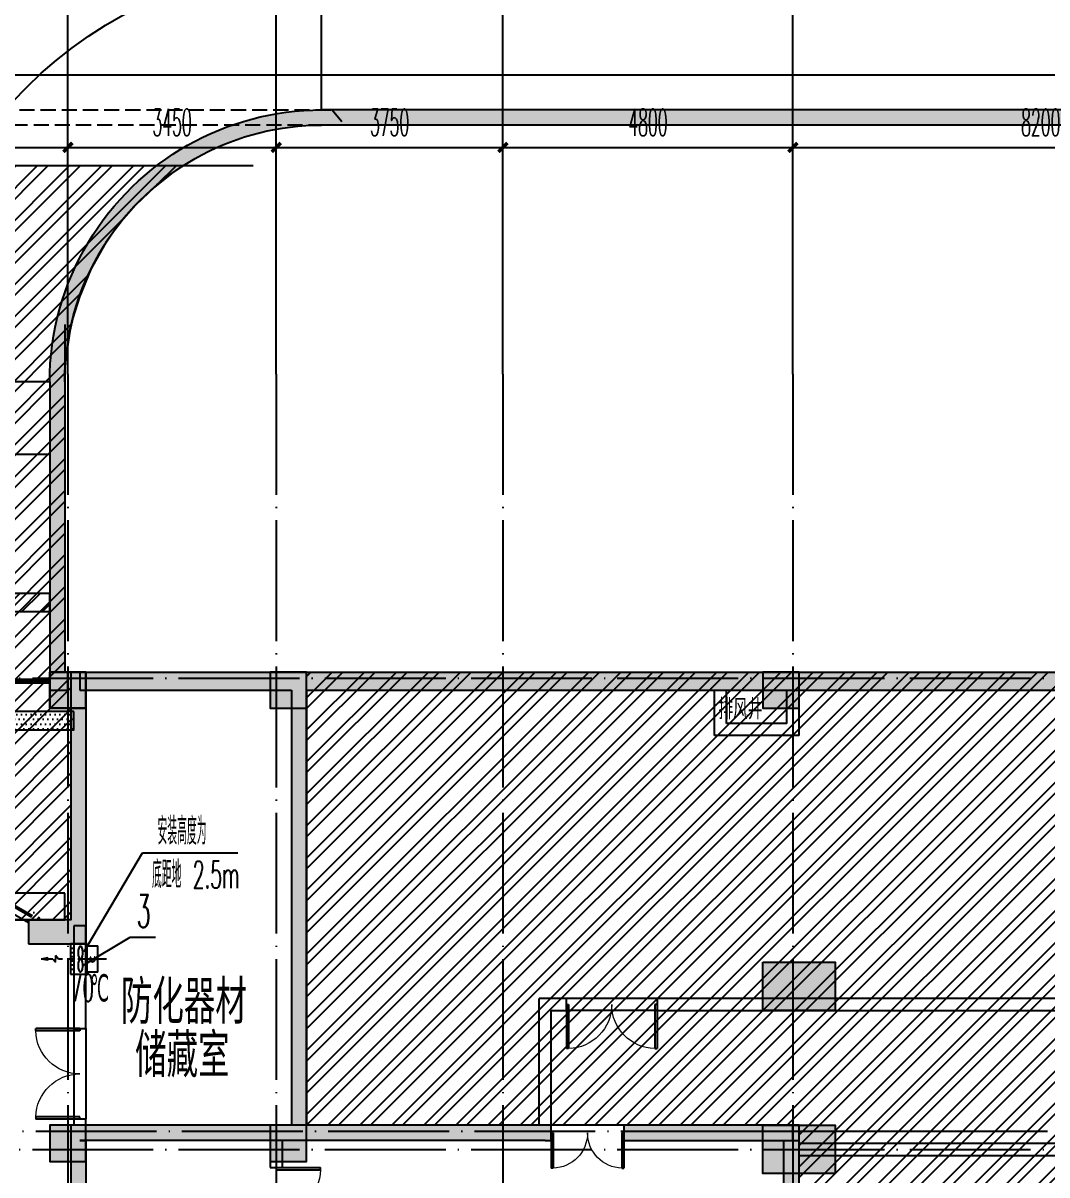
# Model space of a CAD drawing. Extents: x -888467 to -675969, y -675351 to -419232.
# Drawn here: x -761780 to -744836, y -462161 to -443100 of the extents above; entities that cross this region are included whole.
import ezdxf

# ---------------------------------------------------------------- set-up
doc = ezdxf.new("R2010")
doc.units = 0
doc.header["$LTSCALE"] = 1000
for name, pattern in [('__DASH', [0.35, 0.25, -0.1]), ('DASH', [0.35, 0.25, -0.1]), ('DOTE', [2.4200000000000004, 2, -0.2, 0.02, -0.2])]:
    doc.linetypes.add(name, pattern=pattern)
doc.layers.get('0').update_dxf_attribs({"linetype": 'CONTINUOUS'})
doc.layers.get('Defpoints').update_dxf_attribs({"linetype": 'CONTINUOUS'})
for name, color, linetype in [('A-WALL-PATT', 252, 'CONTINUOUS'), ('AXIS', 3, 'CONTINUOUS'), ('DOTE', 252, 'CONTINUOUS'), ('PUB_HATCH', 8, 'CONTINUOUS'), ('公用-影线', 8, 'CONTINUOUS'), ('建筑-墙体', 2, 'CONTINUOUS'), ('建筑-柱子', 2, 'CONTINUOUS'), ('建筑层', 253, 'CONTINUOUS'), ('结构柱子', 253, 'CONTINUOUS'), ('覆土', 7, 'CONTINUOUS'), ('设备', 2, 'CONTINUOUS'), ('设备标注', 3, 'CONTINUOUS'), ('设备编号', 3, 'CONTINUOUS'), ('风量标注', 3, 'CONTINUOUS')]:
    doc.layers.add(name, color=color, linetype=linetype)
doc.styles.add('_TCH_DIM_T3', font='simplex.shx', dxfattribs={"width": 0.4235294117647059, "bigfont": 'gbcbig.shx'})
doc.styles.add('hxd', font='simplex.shx', dxfattribs={"width": 0.5, "bigfont": 'gbcbig.shx'})
doc.styles.get("Standard").update_dxf_attribs({"font": 'GBENOR', "bigfont": 'GBCBIG'})
doc.dimstyles.new('_TCH_ARCH&&150', dxfattribs={"dimtxt": 446.25, "dimasz": 150, "dimexe": 375, "dimexo": 450, "dimgap": 189.375, "dimtad": 1, "dimdec": 0, "dimzin": 0, "dimdsep": 46, "dimtxsty": '_TCH_DIM_T3', "dimblk": 'ARCHTICK', "dimcen": 0.09, "dimclrt": 7, "dimazin": 2, "dimtfac": 1, "dimtdec": 0, "dimtix": 1, "dimtmove": 2, "dimatfit": 3, "dimfxl": 1, "dimtolj": 1, "dimtzin": 0, "dimarcsym": 0})
pattern_1 = [(45, (-2303341.213337168, -1522689.865872808), (-265.1650429449553, 265.1650429449553), []), (45, (-2303164.436642168, -1522689.865872808), (-265.1650429449553, 265.1650429449553), [])]

# ---------------------------------------------------------------- blocks, each defined once
blk = doc.blocks.new('_ArchTick')
at = {"color": 0, "linetype": 'ByBlock', "const_width": 0.4}
blk.add_lwpolyline([(-0.5, -0.5), (0.5, 0.5)], dxfattribs=at)
blk = doc.blocks.new('*D107')
at = {"layer": 'AXIS', "color": 0, "lineweight": -2, "transparency": 16777216}
for p, q in [((-768239.0985652679, -448458.0593753883), (-768239.0985652679, -444783.0593749394)), ((-761039.0985652679, -448458.0593744905), (-761039.0985652679, -444783.0593749394)), ((-768239.0985652679, -445158.0593749394), (-761039.0985652679, -445158.0593749394))]:
    blk.add_line(p, q, dxfattribs=at)
at = {"layer": 'Defpoints', "color": 0, "transparency": 16777216}
for p in [(-761039.0985652679, -445158.0593749394), (-768239.0985652679, -448908.0593753883), (-761039.0985652679, -448908.0593744905)]:
    blk.add_point(p, dxfattribs=at)
at = {"layer": 'AXIS', "color": 0, "lineweight": -2, "transparency": 16777216, "xscale": 150, "yscale": 150, "zscale": 150, "rotation": 180}
blk.add_blockref('_ArchTick', (-768239.0985652679, -445158.0593749394), dxfattribs=at)
at = {"layer": 'AXIS', "color": 0, "lineweight": -2, "transparency": 16777216, "xscale": 150, "yscale": 150, "zscale": 150}
blk.add_blockref('_ArchTick', (-761039.0985652679, -445158.0593749394), dxfattribs=at)
at = {"layer": 'AXIS', "color": 7, "transparency": 16777216, "insert": (-764639.0985652679, -444745.5593749394), "char_height": 446.25, "attachment_point": 5, "style": '_TCH_DIM_T3'}
blk.add_mtext('\\A1;7200', dxfattribs=at)
blk = doc.blocks.new('_FZH')
blk.add_lwpolyline([(-0.5, -0.5), (0.5, -0.5), (0.5, 0.5), (-0.5, 0.5)], close=True)
at = {"layer": 'PUB_HATCH'}
blk.add_solid([(-0.5, -0.5), (0.5, -0.5), (-0.5, 0.5), (0.5, 0.5)], dxfattribs=at)
blk = doc.blocks.new('A$C10362422')
h = blk.add_hatch()
h.set_pattern_fill('ANSI31', color=256, scale=150, angle=90)
h.set_pattern_definition([(135, (-3252770.879231268, -12604415.39846876), (-168.3798022700466, -168.3798022700466), [])])
h.paths.add_polyline_path([(12572.93921361014, 4926.3449052996), (12572.93921361014, 4626.3449052996), (7772.939213610429, 4626.3449112284), (7772.939213843259, 4926.344906892162)])
at = {"layer": '公用-影线'}
for points in [[(12572.93921361031, 17526.34491122887), (12572.93921361031, 3326.3449112284), (12822.93921361031, 3326.3449112284), (12822.93921361031, 17526.34491122887)], [(-23607.06078637188, 12676.3449112284), (3272.939213610312, 12676.3449112284), (3272.939213610312, 12926.3449112284), (-23607.06078637188, 12926.3449112284)], [(7522.939213610487, 3626.3449112284), (7772.939213610487, 3626.3449112284), (7772.939213610429, 8676.3449112284), (7522.939213610429, 8676.3449112284)]]:
    blk.add_hatch(color=256, dxfattribs=at).paths.add_polyline_path(points)
h = blk.add_hatch(color=256, dxfattribs=at)
edge = h.paths.add_edge_path()
edge.add_line((6780.431195069745, 10826.3449112284), (6917.904102130968, 10611.91828255495))
edge.add_line((6917.904102130968, 10611.91828255495), (6917.284147888771, 10612.95187179535))
edge.add_line((6917.284147888771, 10612.95187179511), (7131.657379316923, 10741.57581065199))
edge.add_arc((3272.939213610312, 8426.344911227934), 4500.000000000236, 30.96375653207454, 90)
edge.add_line((3272.939213610312, 12926.3449112284), (3272.939213610312, 12676.3449112284))
edge.add_arc((3272.939213610487, 8426.344911227934), 4250.000000000233, 34.38186974878181, 90.00000000000227, ccw=False)
h = blk.add_hatch(color=256, dxfattribs=at)
edge = h.paths.add_edge_path()
edge.add_line((6917.284147888771, 10612.95187179511), (7072.939213610312, 10329.63154229615))
edge.add_arc((3272.939213610371, 8426.3449112284), 4249.999999999988, 0, 26.60468168939792, ccw=False)
edge.add_line((7522.939213610429, 8426.3449112284), (7772.939213610429, 8426.3449112284))
edge.add_arc((3272.939213610371, 8426.3449112284), 4500.000000000058, 0, 30.96375653206907)
edge.add_line((7131.657379317039, 10741.57581065223), (6917.284147888771, 10612.95187179511))
for p, q in [((3272.939213610312, 12926.3449112284), (3272.939213623526, 17426.34491123026)), ((2183.042099779996, 12926.3449112284), (3272.939213610371, 12926.3449112284)), ((2503.31794912141, 12676.3449112284), (3272.939213610312, 12676.3449112284)), ((7772.939213610603, 8426.3449112284), (12672.93921361031, 8426.3449112284)), ((7772.939213610429, 7226.3449112284), (12572.93921361031, 7226.3449112284))]:
    blk.add_line(p, q)
blk.add_lwpolyline([(12672.93921361031, 12676.3449112284), (12822.93921361031, 12676.3449112284), (12822.93921361031, 17676.34491123026), (-23857.90825815528, 17676.34491123026), (-23857.90825815528, 12676.3449112284), (3272.939213610312, 12676.3449112284)])
blk.add_lwpolyline([(12572.93921361014, 4926.3449052996), (12572.93921361014, 4626.3449052996), (7772.939213610429, 4626.3449112284), (7772.939213843259, 4926.344906892162)], close=True)
blk.add_arc((3272.939213610371, 8426.3449112284), 6900, 0, 90)
at = {"layer": '建筑-墙体'}
for p, q in [((12572.93921361031, 17526.34491122887), (12572.93921361031, 3326.3449112284)), ((12822.93921361031, 17526.34491122887), (12572.93921361031, 17526.34491122887)), ((12822.93921361031, 17526.34491122887), (12822.93921361031, 3326.3449112284)), ((-23857.90825815528, 12926.3449112284), (3272.939213610312, 12926.3449112284)), ((-23857.90825815528, 12676.3449112284), (3272.939213610312, 12676.3449112284)), ((7522.939213610429, 9376.3449112284), (7522.939213611477, 3626.344911205117)), ((7772.939213610429, 8426.3449112284), (7772.939213612408, 3626.344911205117)), ((12822.93921361031, 3326.3449112284), (12572.93921361031, 3326.3449112284))]:
    blk.add_line(p, q, dxfattribs=at)
for centre, radius, start, end in [((3272.939213610312, 8426.344911227934), 4500.000000000233, 30.96375652463808, 90), ((3272.939213610312, 8426.344911227934), 4250.000000000254, 34.38186975541019, 90), ((3272.939213612117, 8426.3449112284), 4249.999999998312, 0, 34.38186975541019), ((3272.939213610312, 8426.3449112284), 4500.000000000058, 0, 30.96375652463808)]:
    blk.add_arc(centre, radius, start, end, dxfattribs=at)
at = {"layer": '覆土'}
blk.add_line((10172.93921361095, 8426.344911228167), (10172.93921360659, 3626.341451190179), dxfattribs=at)
at = {"layer": '覆土', "linetype": '__DASH'}
blk.add_lwpolyline([(2888.128581365861, 12676.3449112284), (12822.93921361031, 12676.3449112284), (12822.93921361031, 12926.3449112284), (3096.512878976762, 12926.3449112284)], close=True, dxfattribs=at)
at = {"layer": '建筑-柱子', "xscale": 600, "yscale": 600, "zscale": 600, "rotation": 90}
blk.add_blockref('_FZH', (7472.939213610429, 3326.3449112284), dxfattribs=at)
blk = doc.blocks.new('A$C705B5DCB')
at = {"layer": '设备'}
for p, q in [((0.0004389192909002304, 762.0075370296836), (0.0004389192909002304, 485.6186481714249)), ((500.0004388764501, 485.6186481714249), (500.0004388764501, 762.0075370296836)), ((0.0004389192909002304, 539.7853148244321), (500.0004388764501, 539.7853148244321)), ((0.0004389192909002304, 485.6186481714249), (500.0004388764501, 485.6186481714249)), ((74.53425855189562, 539.7853148244321), (74.53425855189562, 485.6186481714249)), ((143.9787029903382, 539.7853148244321), (143.9787029903382, 485.6186481714249)), ((213.4231474287808, 539.7853148244321), (213.4231474287808, 485.6186481714249)), ((282.8675918672234, 539.7853148244321), (282.8675918672234, 485.6186481714249)), ((352.312036305666, 539.7853148244321), (352.312036305666, 485.6186481714249)), ((421.7564807441086, 539.7853148244321), (421.7564807441086, 485.6186481714249))]:
    blk.add_line(p, q, dxfattribs=at)
for points in [[(38.57884137332439, 647.939729411155, 0.2126644269984527), (44.15850466862321, 635.4145585745573, 0.09425681250894821), (69.6987458691001, 619.9424941204488, 0.05093418331237108), (101.4190529361367, 611.676233895123, 0.03830573024843151), (144.8288413640112, 608.3456595540047, 0.03830573026176533), (188.238629790023, 611.676233895123, 0.05093418333182183), (219.9589368589222, 619.9424941204488, 0.09425681250894839), (245.4991780593991, 635.4145585745573, 0.2126644269984527), (251.0788413546979, 647.939729411155, 0.2126644269814003), (245.4991780593991, 660.464900251478, 0.09425681249306248), (219.9589368589222, 675.9369647018611, 0.05093418332368657), (188.238629790023, 684.203224927187, 0.03830573025546118), (144.8288413640112, 687.5337992683053, 0.03830573026103982), (101.4190529361367, 684.203224927187, 0.05093418332864116), (69.6987458691001, 675.9369647018611, 0.09425681251568896), (44.15850466862321, 660.4649002477527, 0.2126644270021941)], [(250.4399221595377, 647.939729411155, 0.2126644269984527), (256.0195854548365, 635.4145585745573, 0.09425681250894821), (281.5598266553134, 619.9424941204488, 0.05093418331237108), (313.28013372235, 611.676233895123, 0.03830573024843151), (356.6899221502244, 608.3456595540047, 0.03830573026176533), (400.0997105762362, 611.676233895123, 0.05093418333182183), (431.8200176451355, 619.9424941204488, 0.09425681250894839), (457.3602588456124, 635.4145585745573, 0.2126644269984527), (462.9399221409112, 647.939729411155, 0.2126644269814003), (457.3602588456124, 660.464900251478, 0.09425681249306248), (431.8200176451355, 675.9369647018611, 0.05093418332368657), (400.0997105762362, 684.203224927187, 0.03830573025546118), (356.6899221502244, 687.5337992683053, 0.03830573026103982), (313.28013372235, 684.203224927187, 0.05093418332864116), (281.5598266553134, 675.9369647018611, 0.09425681251568896), (256.0195854529738, 660.4649002477527, 0.2126644270021941)]]:
    blk.add_lwpolyline(points, format="xyb", close=True, dxfattribs=at)
at = {"layer": '风量标注', "color": 5, "linetype": '__DASH', "ltscale": 0.5}
blk.add_line((250.0004388988018, 1078.42413758859), (250.0004388988018, 407.4119222611189), dxfattribs=at)
at = {"layer": '风量标注'}
for p, q in [((32.98655000701547, 762.0075370259583), (32.98655000701547, 935.6186481378973)), ((467.0143277868629, 935.6186481378973), (32.98655000887811, 935.6186481378973)), ((220.2891929801553, 880.4523559249938), (216.5580238457769, 876.479064360261)), ((216.5580238457769, 821.1471208035946), (220.2891929801553, 817.1738292388618)), ((224.488926211372, 883.9266774058342), (220.2891929801553, 880.4523559249938)), ((220.2891929801553, 817.1738292388618), (224.488926211372, 813.6995077580214)), ((229.0909912362695, 886.8472366817296), (224.488926211372, 883.9266774058342)), ((224.488926211372, 813.6995077580214), (229.0909912362695, 810.778948482126)), ((234.022810742259, 889.167974781245), (229.0909912362695, 886.8472366817296)), ((229.0909912362695, 810.778948482126), (234.022810742259, 808.4582103826106)), ((239.2066069897264, 890.8522922843695), (234.022810742259, 889.167974781245)), ((234.022810742259, 808.4582103826106), (239.2066069897264, 806.7738928794861)), ((244.5606284122914, 891.8736264929175), (239.2066069897264, 890.8522922843695)), ((239.2066069897264, 806.7738928794861), (244.5606284122914, 805.752558670938)), ((250.0004388969392, 892.2158703580499), (244.5606284122914, 891.8736264929175)), ((244.5606284122914, 805.752558670938), (250.0004388969392, 805.4103148058057)), ((250.0004388969392, 772.8582314699888), (250.0004388969392, 924.7679536938667)), ((255.4402493815869, 891.8736264929175), (250.0004388969392, 892.2158703580499)), ((250.0004388969392, 805.4103148058057), (255.4402493815869, 805.752558670938)), ((260.7942708060145, 890.8522922843695), (255.4402493815869, 891.8736264929175)), ((255.4402493815869, 805.752558670938), (260.7942708060145, 806.7738928794861)), ((265.9780670516193, 889.167974781245), (260.7942708060145, 890.8522922843695)), ((260.7942708060145, 806.7738928794861), (265.9780670516193, 808.4582103826106)), ((270.9098865576088, 886.8472366817296), (265.9780670516193, 889.167974781245)), ((265.9780670516193, 808.4582103826106), (270.9098865576088, 810.778948482126)), ((275.5119515843689, 883.9266774058342), (270.9098865576088, 886.8472366817296)), ((270.9098865576088, 810.778948482126), (275.5119515843689, 813.6995077580214)), ((279.711684813723, 880.4523559249938), (275.5119515843689, 883.9266774058342)), ((275.5119515843689, 813.6995077580214), (279.711684813723, 817.1738292388618)), ((283.4428539481014, 876.479064360261), (279.711684813723, 880.4523559249938)), ((279.711684813723, 817.1738292388618), (283.4428539481014, 821.1471208035946)), ((286.6466162186116, 872.0694638900459), (283.4428539481014, 876.479064360261)), ((283.4428539481014, 821.1471208035946), (286.6466162186116, 825.5567212738097)), ((289.2724463827908, 867.2930965572596), (286.6466162186116, 872.0694638900459)), ((286.6466162186116, 825.5567212738097), (289.2724463827908, 830.333088606596)), ((291.2789335288107, 862.2252885177732), (289.2724463827908, 867.2930965572596)), ((289.2724463827908, 830.333088606596), (291.2789335288107, 835.4008966460824)), ((292.6344341542572, 856.945962138474), (291.2789335288107, 862.2252885177732)), ((291.2789335288107, 835.4008966460824), (292.6344341542572, 840.6802230253816)), ((293.317571207881, 851.5383755490184), (292.6344341542572, 856.945962138474)), ((292.6344341542572, 840.6802230253816), (293.317571207881, 846.0878096148372)), ((293.317571207881, 846.0878096148372), (293.317571207881, 851.5383755490184)), ((467.0143277868629, 935.6186481378973), (467.0143277868629, 762.0075370259583)), ((500.0004388764501, 762.0075370296836), (0.0004389192909002304, 762.0075370296836)), ((467.0143277868629, 762.0075370259583), (32.98655000887811, 762.0075370259583)), ((250.0004388969392, 282.7940524294972), (189.9203277584165, 235.9572707079351)), ((189.9203277584165, 235.9572707079351), (250.395569184795, 235.9572707042098)), ((250.0004388988018, 350.8272256180644), (250.0004388969392, 282.7940524294972)), ((250.0004388932139, 189.1204889789224), (299.0272248666734, 235.9572707042098)), ((299.8174854461104, 235.9572707042098), (250.395569184795, 235.9572707042098)), ((231.123423172161, 110.9481493979692), (250.0004388894886, -6.878376007080078e-05)), ((250.0004388913512, 110.9481493979692), (231.123423172161, 110.9481493979692)), ((250.0004388932139, 189.1204889789224), (250.0004388913512, 110.9481493979692)), ((250.0004388913512, 110.9481493979692), (268.8774546105415, 110.9481493979692)), ((268.8774546105415, 110.9481493979692), (250.0004388894886, -6.878376007080078e-05))]:
    blk.add_line(p, q, dxfattribs=at)
blk = doc.blocks.new('A$C2B1B7B0A')
at = {"layer": '结构柱子'}
h = blk.add_hatch(color=253, dxfattribs=at)
h.dxf.hatch_style = 1
h.paths.add_polyline_path([(95899.99747396796, 46499.99808127992), (95299.99747396796, 46499.99808127992), (95299.99747396796, 45899.99808127992), (95899.99747396796, 45899.99808127992)])
h = blk.add_hatch(color=253, dxfattribs=at)
h.dxf.hatch_style = 1
h.paths.add_polyline_path([(99549.99747496797, 46499.99808127992), (98949.99747496797, 46499.99808127992), (98949.99747496797, 45899.99808127992), (99549.99747496797, 45899.99808127992)])
h = blk.add_hatch(color=253, dxfattribs=at)
h.dxf.hatch_style = 1
h.paths.add_polyline_path([(107699.997473968, 46499.99808127992), (107099.997473968, 46499.99808127992), (107099.997473968, 45899.99808127992), (107699.997473968, 45899.99808127992)])
h = blk.add_hatch(color=253, dxfattribs=at)
h.dxf.hatch_style = 1
h.paths.add_polyline_path([(107099.9974727063, 41700.10269727977), (107099.9974727063, 40900.10269727977), (108299.9974727063, 40900.10269727977), (108299.9974727063, 41700.10269727977)])
h = blk.add_hatch(color=253, dxfattribs=at)
h.dxf.hatch_style = 1
h.paths.add_polyline_path([(95899.99747396796, 38999.99808127992), (95299.99747396796, 38999.99808127992), (95299.99747396796, 38399.99808127992), (95899.99747396796, 38399.99808127992)])
h = blk.add_hatch(color=253, dxfattribs=at)
h.dxf.hatch_style = 1
h.paths.add_polyline_path([(99549.99747496797, 38999.99808127992), (98949.99747496797, 38999.99808127992), (98949.99747496797, 38399.99808127992), (99549.99747496797, 38399.99808127992)])
h = blk.add_hatch(color=253, dxfattribs=at)
h.dxf.hatch_style = 1
h.paths.add_polyline_path([(107099.9974727063, 38999.99808125803), (107099.9974727063, 38199.99808125803), (108299.9974727063, 38199.99808125803), (108299.9974727063, 38999.99808125803)])
at = {"layer": '结构柱子', "color": 253}
for points in [[(95899.99747396796, 46499.99808127992), (95299.99747396796, 46499.99808127992), (95299.99747396796, 45899.99808127992), (95899.99747396796, 45899.99808127992)], [(99549.99747496797, 46499.99808127992), (98949.99747496797, 46499.99808127992), (98949.99747496797, 45899.99808127992), (99549.99747496797, 45899.99808127992)], [(107699.997473968, 46499.99808127992), (107099.997473968, 46499.99808127992), (107099.997473968, 45899.99808127992), (107699.997473968, 45899.99808127992)], [(107099.9974727063, 41700.10269727977), (108299.9974727063, 41700.10269727977), (108299.9974727063, 40900.10269727977), (107099.9974727063, 40900.10269727977)], [(95899.99747396796, 38999.99808127992), (95299.99747396796, 38999.99808127992), (95299.99747396796, 38399.99808127992), (95899.99747396796, 38399.99808127992)], [(99549.99747496797, 38999.99808127992), (98949.99747496797, 38999.99808127992), (98949.99747496797, 38399.99808127992), (99549.99747496797, 38399.99808127992)], [(107099.9974727063, 38999.99808125803), (108299.9974727063, 38999.99808125803), (108299.9974727063, 38199.99808125803), (107099.9974727063, 38199.99808125803)]]:
    blk.add_lwpolyline(points, close=True, dxfattribs=at)
blk = doc.blocks.new('*D626')
at = {"layer": 'AXIS', "color": 0, "lineweight": -2, "transparency": 16777216}
for p, q in [((-768239.0985649911, -448458.0611144847), (-768239.0985649911, -444783.0611140984)), ((-761039.0985649911, -448458.0611137121), (-761039.0985649911, -444783.0611140984)), ((-768239.0985649911, -445158.0611140984), (-761039.0985649911, -445158.0611140984))]:
    blk.add_line(p, q, dxfattribs=at)
at = {"layer": 'Defpoints', "color": 0, "transparency": 16777216}
for p in [(-761039.0985649911, -445158.0611140984), (-768239.0985649911, -448908.0611144847), (-761039.0985649911, -448908.0611137121)]:
    blk.add_point(p, dxfattribs=at)
at = {"layer": 'AXIS', "color": 0, "lineweight": -2, "transparency": 16777216, "xscale": 150, "yscale": 150, "zscale": 150, "rotation": 180}
blk.add_blockref('_ArchTick', (-768239.0985649911, -445158.0611140984), dxfattribs=at)
at = {"layer": 'AXIS', "color": 0, "lineweight": -2, "transparency": 16777216, "xscale": 150, "yscale": 150, "zscale": 150}
blk.add_blockref('_ArchTick', (-761039.0985649911, -445158.0611140984), dxfattribs=at)
at = {"layer": 'AXIS', "color": 7, "transparency": 16777216, "insert": (-764639.0985649911, -444745.5611140984), "char_height": 446.25, "attachment_point": 5, "style": '_TCH_DIM_T3'}
blk.add_mtext('\\A1;7200', dxfattribs=at)
blk = doc.blocks.new('*D627')
at = {"layer": 'AXIS', "color": 0, "lineweight": -2, "transparency": 16777216}
for p, q in [((-761039.0985649911, -448458.0611137121), (-761039.0985649911, -444783.0611135269)), ((-757589.0985634202, -448458.0611133418), (-757589.0985634202, -444783.0611135269)), ((-761039.0985649911, -445158.0611135269), (-757589.0985634202, -445158.0611135269))]:
    blk.add_line(p, q, dxfattribs=at)
at = {"layer": 'Defpoints', "color": 0, "transparency": 16777216}
for p in [(-757589.0985634202, -445158.0611135269), (-761039.0985649911, -448908.0611137121), (-757589.0985634202, -448908.0611133418)]:
    blk.add_point(p, dxfattribs=at)
at = {"layer": 'AXIS', "color": 0, "lineweight": -2, "transparency": 16777216, "xscale": 150, "yscale": 150, "zscale": 150, "rotation": 180}
blk.add_blockref('_ArchTick', (-761039.0985649911, -445158.0611135269), dxfattribs=at)
at = {"layer": 'AXIS', "color": 0, "lineweight": -2, "transparency": 16777216, "xscale": 150, "yscale": 150, "zscale": 150}
blk.add_blockref('_ArchTick', (-757589.0985634202, -445158.0611135269), dxfattribs=at)
at = {"layer": 'AXIS', "color": 7, "transparency": 16777216, "insert": (-759314.0985642057, -444745.5611135269), "char_height": 446.25, "attachment_point": 5, "style": '_TCH_DIM_T3'}
blk.add_mtext('\\A1;3450', dxfattribs=at)
blk = doc.blocks.new('*D628')
at = {"layer": 'AXIS', "color": 0, "lineweight": -2, "transparency": 16777216}
for p, q in [((-757589.0985634202, -448458.0611133418), (-757589.0985634202, -444783.0611131407)), ((-753839.0985649911, -448458.0611129394), (-753839.0985649911, -444783.0611131407)), ((-757589.0985634202, -445158.0611131407), (-753839.0985649911, -445158.0611131407))]:
    blk.add_line(p, q, dxfattribs=at)
at = {"layer": 'Defpoints', "color": 0, "transparency": 16777216}
for p in [(-753839.0985649911, -445158.0611131407), (-757589.0985634202, -448908.0611133418), (-753839.0985649911, -448908.0611129394)]:
    blk.add_point(p, dxfattribs=at)
at = {"layer": 'AXIS', "color": 0, "lineweight": -2, "transparency": 16777216, "xscale": 150, "yscale": 150, "zscale": 150, "rotation": 180}
blk.add_blockref('_ArchTick', (-757589.0985634202, -445158.0611131407), dxfattribs=at)
at = {"layer": 'AXIS', "color": 0, "lineweight": -2, "transparency": 16777216, "xscale": 150, "yscale": 150, "zscale": 150}
blk.add_blockref('_ArchTick', (-753839.0985649911, -445158.0611131407), dxfattribs=at)
at = {"layer": 'AXIS', "color": 7, "transparency": 16777216, "insert": (-755714.0985642057, -444745.5611131407), "char_height": 446.25, "attachment_point": 5, "style": '_TCH_DIM_T3'}
blk.add_mtext('\\A1;3750', dxfattribs=at)
blk = doc.blocks.new('*D629')
at = {"layer": 'AXIS', "color": 0, "lineweight": -2, "transparency": 16777216}
for p, q in [((-753839.0985649911, -448458.0611129394), (-753839.0985649911, -444783.0611126819)), ((-749039.0985649914, -448458.0611124244), (-749039.0985649914, -444783.0611126819)), ((-753839.0985649911, -445158.0611126819), (-749039.0985649914, -445158.0611126819))]:
    blk.add_line(p, q, dxfattribs=at)
at = {"layer": 'Defpoints', "color": 0, "transparency": 16777216}
for p in [(-749039.0985649914, -445158.0611126819), (-753839.0985649911, -448908.0611129394), (-749039.0985649914, -448908.0611124244)]:
    blk.add_point(p, dxfattribs=at)
at = {"layer": 'AXIS', "color": 0, "lineweight": -2, "transparency": 16777216, "xscale": 150, "yscale": 150, "zscale": 150, "rotation": 180}
blk.add_blockref('_ArchTick', (-753839.0985649911, -445158.0611126819), dxfattribs=at)
at = {"layer": 'AXIS', "color": 0, "lineweight": -2, "transparency": 16777216, "xscale": 150, "yscale": 150, "zscale": 150}
blk.add_blockref('_ArchTick', (-749039.0985649914, -445158.0611126819), dxfattribs=at)
at = {"layer": 'AXIS', "color": 7, "transparency": 16777216, "insert": (-751439.0985649913, -444745.5611126819), "char_height": 446.25, "attachment_point": 5, "style": '_TCH_DIM_T3'}
blk.add_mtext('\\A1;4800', dxfattribs=at)
blk = doc.blocks.new('*D630')
at = {"layer": 'AXIS', "color": 0, "lineweight": -2, "transparency": 16777216}
for p, q in [((-749039.0985649914, -448458.0611124244), (-749039.0985649914, -444783.0611119844)), ((-740839.0985649911, -448458.0611115444), (-740839.0985649911, -444783.0611119844)), ((-749039.0985649914, -445158.0611119844), (-740839.0985649911, -445158.0611119844))]:
    blk.add_line(p, q, dxfattribs=at)
at = {"layer": 'Defpoints', "color": 0, "transparency": 16777216}
for p in [(-740839.0985649911, -445158.0611119844), (-749039.0985649914, -448908.0611124244), (-740839.0985649911, -448908.0611115444)]:
    blk.add_point(p, dxfattribs=at)
at = {"layer": 'AXIS', "color": 0, "lineweight": -2, "transparency": 16777216, "xscale": 150, "yscale": 150, "zscale": 150, "rotation": 180}
blk.add_blockref('_ArchTick', (-749039.0985649914, -445158.0611119844), dxfattribs=at)
at = {"layer": 'AXIS', "color": 0, "lineweight": -2, "transparency": 16777216, "xscale": 150, "yscale": 150, "zscale": 150}
blk.add_blockref('_ArchTick', (-740839.0985649911, -445158.0611119844), dxfattribs=at)
at = {"layer": 'AXIS', "color": 7, "transparency": 16777216, "insert": (-744939.0985649913, -444745.5611119844), "char_height": 446.25, "attachment_point": 5, "style": '_TCH_DIM_T3'}
blk.add_mtext('\\A1;8200', dxfattribs=at)
blk = doc.blocks.new('*D654')
at = {"layer": 'AXIS', "color": 0, "lineweight": -2, "transparency": 16777216}
for p, q in [((-856639.0985653894, -448458.0611239725), (-856639.0985653894, -443583.0611153033)), ((-717639.098560841, -448458.061106634), (-717639.098560841, -443583.0611153033)), ((-856639.0985653894, -443958.0611153033), (-717639.098560841, -443958.0611153033))]:
    blk.add_line(p, q, dxfattribs=at)
at = {"layer": 'Defpoints', "color": 0, "transparency": 16777216}
for p in [(-717639.098560841, -443958.0611153033), (-856639.0985653894, -448908.0611239725), (-717639.098560841, -448908.061106634)]:
    blk.add_point(p, dxfattribs=at)
at = {"layer": 'AXIS', "color": 0, "lineweight": -2, "transparency": 16777216, "xscale": 150, "yscale": 150, "zscale": 150, "rotation": 180}
blk.add_blockref('_ArchTick', (-856639.0985653894, -443958.0611153033), dxfattribs=at)
at = {"layer": 'AXIS', "color": 0, "lineweight": -2, "transparency": 16777216, "xscale": 150, "yscale": 150, "zscale": 150}
blk.add_blockref('_ArchTick', (-717639.098560841, -443958.0611153033), dxfattribs=at)
at = {"layer": 'AXIS', "color": 7, "transparency": 16777216, "insert": (-787139.0985631152, -443545.5611153033), "char_height": 446.25, "attachment_point": 5, "style": '_TCH_DIM_T3'}
blk.add_mtext('\\A1;139000', dxfattribs=at)
blk = doc.blocks.new('$DorLib2D$00000002')
for p, q in [((-0.5, -5.684341886080802e-17), (-0.5000000000000007, 0.4875)), ((-0.4750000000000007, 0.4875), (-0.5000000000000007, 0.4875)), ((-0.475, -2.842170943040401e-17), (-0.4750000000000007, 0.4875)), ((0.475, -2.842170943040401e-17), (0.4750000000000007, 0.4875)), ((0.4750000000000007, 0.4875), (0.5000000000000007, 0.4875)), ((0.5, -5.684341886080802e-17), (0.5000000000000007, 0.4875)), ((-0.5, -5.684341886080802e-17), (-0.475, -2.842170943040401e-17)), ((0.5, -5.684341886080802e-17), (0.475, -2.842170943040401e-17))]:
    blk.add_line(p, q)
at = {"lineweight": 13}
for centre, start, end in [((-0.4875, -4.263256414560601e-17), 0, 88.53071641864632), ((0.4875, -4.263256414560601e-17), 91.4692835813537, 180)]:
    blk.add_arc(centre, 0.4875, start, end, dxfattribs=at)
blk = doc.blocks.new('$DorLib2D$00000213')
at = {"color": 0, "linetype": 'DASH', "const_width": 0.02}
blk.add_lwpolyline([(0.5, 3.552713678800501e-15), (-0.5, 3.552713678800501e-15)], dxfattribs=at)
blk = doc.blocks.new('$DorLib2D$00000207')
at = {"color": 0}
for p, q in [((-0.5000000000014211, 0.03125000000030109), (-0.0669872981058921, 0.2812500000022036)), ((0.5000000000075513, 0.03125000000172751), (0.0669872981120232, 0.2812500000036309))]:
    blk.add_line(p, q, dxfattribs=at)
at = {"color": 0, "const_width": 0.0125}
for points in [[(-0.5125000000014195, 0.05290063509490839), (-0.07948729810591804, 0.3029006350968206)], [(0.5125000000075497, 0.0529006350963348), (0.07948729811205002, 0.3029006350982462)]]:
    blk.add_lwpolyline(points, dxfattribs=at)

msp = doc.modelspace()

# ---------------------------------------------------------------- hatches: boundary and pattern name
at = {"layer": 'A-WALL-PATT'}
for points in [[(-757214.0985642882, -454038.7218473178), (-757339.0985642967, -454138.7218473169), (-757339.098565195, -461338.7218474433), (-757214.098565199, -461422.0551807425), (-757089.0985651945, -461338.7218473922), (-757089.0985642963, -454138.7218473152)], [(-760989.0985593691, -454438.7218472101), (-760989.0985598083, -457938.7253173508), (-760739.0985598614, -458338.725281481), (-760739.0985593691, -454438.7218472257)], [(-760989.0985598083, -457938.7253173508), (-761689.0983433416, -457938.7254178009), (-761689.0982859446, -458338.7254177984), (-760739.0985598614, -458338.725281481)], [(-760739.0985602589, -461588.7218481632), (-760989.098560237, -461338.7218467375), (-760989.0985610657, -468038.7218473768), (-760822.431894398, -468005.3885140524), (-760739.0985610386, -467838.7218473913)], [(-760839.0985657561, -461588.7218473919), (-760839.0985657561, -461338.7218473919), (-760989.098560237, -461338.7218467375), (-760739.0985602589, -461588.7218481632)], [(-757589.0985618522, -461588.7218473919), (-757589.0985618522, -461338.7218473919), (-760839.0985657561, -461338.7218473919), (-760839.0985657561, -461588.7218473919)], [(-757214.098565199, -461422.0551807425), (-757339.098565195, -461338.7218474433), (-757589.0985618522, -461338.7218473919), (-757589.0985618522, -461588.7218473919), (-757214.0985652073, -461588.7218473919)], [(-753139.0985642108, -461588.7218473919), (-753139.0985642108, -461338.7218473919), (-757089.0985651945, -461338.7218473922), (-757214.098565199, -461422.0551807425), (-757214.0985652073, -461588.7218473919)], [(-753139.0985642108, -461588.7218473919), (-753039.098564209, -461588.7218473835), (-753039.098564209, -461338.7218473785), (-753139.0985642108, -461338.7218473919)], [(-749039.0985618522, -461338.7218473919), (-751839.098564209, -461338.7218473785), (-751839.098564209, -461588.7218473835), (-749039.0985618522, -461588.7218473919)], [(-749189.0985618522, -461738.7218441772), (-748939.0985618522, -461738.7218441772), (-748939.0985618522, -461588.7218473919), (-749189.0985618522, -461588.7218473919)], [(-749064.0985570875, -464713.721847397), (-748939.0985618638, -464588.7218474039), (-748939.0985618522, -461738.7218441772), (-749189.0985618522, -461738.7218441772), (-749189.0985618605, -464588.7218473903)]]:
    msp.add_hatch(color=256, dxfattribs=at).paths.add_polyline_path(points)
at = {"layer": 'PUB_HATCH'}
for points in [[(-761039.0985647982, -453838.7218472622), (-761339.0986384834, -453838.7218472613), (-761339.0986384826, -454138.7218472646), (-761039.0985647975, -454138.7218472622)], [(-760839.0985602357, -454138.7218473179), (-757339.0985642967, -454138.7218473169), (-757214.0985642881, -454038.7218473178), (-757214.0985642715, -453838.7218473214), (-760839.0985602353, -453838.7218473179)], [(-757214.0985642882, -454038.7218473178), (-757089.0985642963, -454138.7218473152), (-750239.098564626, -454138.7218473281), (-750239.0985646256, -453838.7218473281), (-757214.0985642715, -453838.7218473214)], [(-750239.0985646256, -453838.7218473281), (-750239.0985646258, -454138.7218473281), (-749039.0985646258, -454138.7218473291), (-749039.0985646256, -453838.7218473291)], [(-749039.0985646256, -453838.7218473291), (-749039.098564626, -454138.7218473291), (-735789.1298157565, -454138.7218473418), (-735664.1298157754, -454038.7218473402), (-735664.1298157902, -453838.7218473412)]]:
    msp.add_hatch(color=256, dxfattribs=at).paths.add_polyline_path(points)
at = {"layer": '建筑层'}
h = msp.add_hatch(dxfattribs=at)
h.set_pattern_fill('金属', color=253, scale=150)
h.set_pattern_definition(pattern_1)
h.paths.add_polyline_path([(-773239.0985674891, -454138.7218472871), (-773239.0985674898, -453838.7218472932), (-766389.0985552655, -453838.7218472932), (-766389.0985552655, -445457.0611186686), (-759126.9374000567, -445457.0611186686), (-759321.7650409567, -445589.2483701052), (-759607.4133562306, -445813.9841367113), (-759921.0142922602, -446112.2400830458), (-760186.9172884817, -446420.5908645852), (-760409.2371290156, -446732.944177218), (-760658.3866391268, -447174.4421974013), (-760848.7265546194, -447629.6855214091), (-760954.4480825872, -447977.4027087602), (-761005.5044643648, -448199.9359170017), (-761089.0985552659, -448748.8658728085), (-761089.0985552657, -449038.7218256958), (-761089.0985552657, -453838.7218256958), (-760989.0985580762, -453838.7219504388), (-760989.0989197511, -457938.7253173499), (-773239.0985670157, -457938.7250888362)])
h = msp.add_hatch(color=253, dxfattribs=at)
h.dxf.hatch_style = 1
h.paths.add_polyline_path([(-760739.0985657496, -453838.7218472257), (-761339.0985657496, -453838.7218472257), (-761339.0985657496, -454438.7218472257), (-760739.0985657496, -454438.7218472257)])
h = msp.add_hatch(color=253, dxfattribs=at)
h.dxf.hatch_style = 1
h.paths.add_polyline_path([(-757089.0985647496, -453838.7218472257), (-757689.0985647496, -453838.7218472257), (-757689.0985647496, -454438.7218472257), (-757089.0985647496, -454438.7218472257)])
h = msp.add_hatch(dxfattribs=at)
h.set_pattern_fill('金属', color=253, scale=150)
h.set_pattern_definition(pattern_1)
h.paths.add_polyline_path([(-757089.0985634308, -461338.7218472257), (-757089.0985632872, -453838.7218257706), (-735789.1298154299, -453838.7218257885), (-735789.1298167252, -456588.7386069023), (-733289.1298167391, -456588.738481858), (-733289.1326807297, -475388.7252685274), (-746689.0985453473, -475388.7252689123), (-746689.098552743, -464588.7219571206), (-748939.0985637496, -464588.7219610959), (-748939.0985637496, -461338.7218472476)])
h.paths.add_polyline_path([(-735039.0985643084, -464588.7218467267), (-741439.0985640853, -464588.7218467267), (-741439.0985640688, -461638.7218447055), (-735039.0985642918, -461638.7218447055)], flags=16)
h = msp.add_hatch(color=253, dxfattribs=at)
h.dxf.hatch_style = 1
h.paths.add_polyline_path([(-748939.0985657496, -453838.7218472257), (-749539.0985657496, -453838.7218472257), (-749539.0985657496, -454438.7218472257), (-748939.0985657496, -454438.7218472257)])
at = {"layer": '建筑层', "linetype": 'DASH'}
h = msp.add_hatch(dxfattribs=at)
h.set_pattern_fill('DOTS', color=253, scale=50)
h.set_pattern_definition([(0, (-1303341.213337168, -1522689.865872808), (39.6875, 79.375), [0, -79.375])])
h.paths.add_polyline_path([(-760939.0985593721, -454493.3043753533), (-768539.0985638399, -454493.3043753763), (-768539.0985638399, -454793.3043753763), (-760939.0985593721, -454793.3043753533)])
at = {"layer": '建筑层'}
h = msp.add_hatch(dxfattribs=at)
h.set_pattern_fill('混凝土', color=253, scale=150)
h.set_pattern_definition([(49.99999999999999, (-2302991.213337218, -1725153.725317365), (1075.89027390113, -94.12820247389266), [112.5, -1237.5]), (355, (-2302991.213337218, -1725153.725317365), (-208.1270004195, 1128.288200550018), [90, -990]), (100.4514, (-2302901.555817218, -1725161.569327365), (867.7640725710323, 1034.15931309143), [95.610285, -1051.713168]), (46.18420000000002, (-2302991.213337218, -1724853.725317365), (1600.861572938467, -248.2785214935271), [168.7499999999997, -1856.249999999998]), (96.6356, (-2302857.808219718, -1724874.415277865), (1401.994058323055, 1461.176806350663), [143.415432, -1577.5695]), (351.1842, (-2302991.213337218, -1724853.725317365), (1401.992917700441, 1461.177901387987), [135, -1485]), (21, (-2302841.213337218, -1724928.725317365), (895.3605781776924, -603.9283359980083), [112.5, -1237.5]), (326.0000000000001, (-2302841.213337218, -1724928.725317365), (364.9729978823726, 1087.725067570279), [90, -990]), (71.4514, (-2302766.599987718, -1724979.052726365), (1260.333942872235, 483.7957450649286), [95.610285, -1051.713168]), (37.50000000000001, (-2302991.213337218, -1725153.725317365), (18.239782975936, 499.3407807469673), [0, -977.9999999999999, 0, -1005, 0, -993.75]), (7.499999999999999, (-2302991.213337218, -1725153.725317365), (394.6043061632229, 591.6175678235404), [0, -573, 0, -955.5, 0, -378.75]), (327.5, (-2303325.713337218, -1725153.725317365), (800.7336542586136, -33.83230760156963), [0, -375, 0, -1170, 0, -1552.5]), (317.5, (-2303475.713337218, -1725153.725317365), (874.7792540135794, 150.1574734984766), [0, -487.5, 0, -777, 0, -1102.5])])
h.paths.add_polyline_path([(-761089.0985596986, -457495.4430350745), (-767089.0982859943, -457495.4430350745), (-767089.0982859943, -457938.7253173648), (-761089.0985596986, -457938.7253173648)])
h = msp.add_hatch(color=253, dxfattribs=at)
h.dxf.hatch_style = 1
h.paths.add_polyline_path([(-749539.0985670113, -458638.6172312258), (-749539.0985670113, -459438.6172312258), (-748339.0985670113, -459438.6172312258), (-748339.0985670113, -458638.6172312258)])
h = msp.add_hatch(color=253, dxfattribs=at)
h.dxf.hatch_style = 1
h.paths.add_polyline_path([(-760739.0985657496, -461338.7218472257), (-761339.0985657496, -461338.7218472257), (-761339.0985657496, -461938.7218472257), (-760739.0985657496, -461938.7218472257)])
h = msp.add_hatch(color=253, dxfattribs=at)
h.dxf.hatch_style = 1
h.paths.add_polyline_path([(-757089.0985647496, -461338.7218472257), (-757689.0985647496, -461338.7218472257), (-757689.0985647496, -461938.7218472257), (-757089.0985647496, -461938.7218472257)])
h = msp.add_hatch(color=253, dxfattribs=at)
h.dxf.hatch_style = 1
h.paths.add_polyline_path([(-749539.0985670113, -461338.7218472476), (-749539.0985670113, -462138.7218472476), (-748339.0985670113, -462138.7218472476), (-748339.0985670113, -461338.7218472476)])

# ---------------------------------------------------------------- linework, layer by layer
at = {"layer": 'AXIS'}
for p, q in [((-761039.0985649911, -448908.061113712), (-761039.098565635, -442908.061113712)), ((-757589.0985634202, -448908.0611133418), (-757589.0985640641, -442908.0611133418)), ((-753839.0985649911, -448908.0611129394), (-753839.098565635, -442908.0611129394)), ((-749039.0985649911, -448908.0611124243), (-749039.098565635, -442908.0611124243)), ((-750728.093580646, -461438.725285853), (-744828.0935806406, -461438.7252858477))]:
    msp.add_line(p, q, dxfattribs=at)
at = {"layer": 'DOTE', "linetype": 'DOTE'}
for p, q in [((-761039.0985653903, -448908.0611138775), (-761039.0985596762, -497433.1406672732)), ((-757589.0985633959, -448908.0611134472), (-757589.0985585293, -497433.1406668429)), ((-753839.0985653903, -448908.0611131124), (-753839.0985596762, -497433.1406665081)), ((-749039.0985653903, -448908.0611126025), (-749039.0985596762, -497433.1406659982)), ((-860846.1606288785, -453938.7252856882), (-713239.0985571775, -453938.7252858228)), ((-826910.2226079546, -461438.7252858493), (-748038.0788045214, -461438.725285921)), ((-860846.1606288855, -461738.7252856882), (-713239.0985571849, -461738.7252858228))]:
    msp.add_line(p, q, dxfattribs=at)
at = {"layer": '建筑层', "color": 253}
for p, q in [((-761039.0985647982, -453838.7218472622), (-761339.0986384834, -453838.7218472613)), ((-761339.0986384834, -453838.7218472613), (-761339.0986384826, -454138.7218472646)), ((-761039.0985647975, -454138.7218472622), (-761039.0985647982, -453838.7218472622)), ((-760839.0985602353, -453838.7218473179), (-757214.0985642715, -453838.7218473214)), ((-760839.0985602353, -453838.7218473179), (-760839.0985602357, -454138.7218473179)), ((-757214.0985642715, -453838.7218473214), (-750239.0985646256, -453838.7218473281)), ((-750239.0985646256, -453838.7218473281), (-749039.0985646256, -453838.7218473291)), ((-749039.0985646256, -453838.7218473291), (-735664.1298157902, -453838.7218473412)), ((-761339.0986384826, -454138.7218472646), (-761039.0985647975, -454138.7218472622)), ((-760839.0985602357, -454138.7218473179), (-757339.0985642967, -454138.7218473169)), ((-757339.0985642967, -454138.7218473169), (-757339.098565195, -461338.7218474433)), ((-757089.0985642963, -454138.7218473152), (-757089.0985651945, -461338.7218473922)), ((-757089.0985642963, -454138.7218473152), (-750239.098564626, -454138.7218473281)), ((-750339.0985646009, -454888.7235611737), (-750339.098564601, -454138.7218473218)), ((-750239.0985646258, -454138.7218473281), (-749039.0985646258, -454138.7218473291)), ((-750139.098564675, -454688.7235607132), (-750139.0985646751, -454138.721847322)), ((-749139.0985646144, -454688.7235584114), (-749139.0985646144, -454138.7218473298)), ((-749039.098564626, -454138.7218473291), (-735789.1298157565, -454138.7218473418)), ((-748939.0985646885, -454888.723557951), (-748939.0985646885, -454138.7218473299)), ((-760989.0985593691, -454438.7218472101), (-760989.0985598083, -457938.7253173508)), ((-760739.0985593691, -454438.7218472257), (-760989.0985593691, -454438.7218472101)), ((-760739.0985593691, -454438.7218472257), (-760739.0985598614, -458338.725281481)), ((-749139.0985646144, -454688.7235584114), (-750139.098564675, -454688.7235607132)), ((-748939.0985646885, -454888.723557951), (-750339.0985646009, -454888.7235611737)), ((-760989.0985598083, -457938.7253173508), (-761689.0983433416, -457938.7254178009)), ((-761689.0983433416, -457938.7254178009), (-761689.0982859446, -458338.7254177984)), ((-760939.0985653321, -458038.7252992362), (-760939.0985655598, -459738.7184082925)), ((-760739.0985653321, -458038.7252992487), (-760939.0985653321, -458038.7252992362)), ((-760739.098565531, -459738.7184083175), (-760739.0985653321, -458038.7252992487)), ((-761689.0982859446, -458338.7254177984), (-760739.0985598614, -458338.725281481)), ((-753239.0985642105, -461338.7218473785), (-753239.098564213, -459238.7384802497)), ((-752789.0985641744, -459238.7384802905), (-753239.098564213, -459238.7384802497)), ((-751289.098564178, -459238.7384804313), (-752789.098564178, -459238.7384802912)), ((-752789.0985641931, -459438.7384802888), (-752789.0985641744, -459238.7384802905)), ((-738289.1298150899, -459238.738481645), (-751289.0985641744, -459238.7384804306)), ((-751289.0985641744, -459238.7384804306), (-751289.098564193, -459438.7384804289)), ((-753039.0985642057, -461338.7218473785), (-753039.098564208, -459438.738480268)), ((-753039.098564208, -459438.738480268), (-752789.0985641931, -459438.7384802888)), ((-751289.0985641966, -459438.7384804313), (-752789.0985641966, -459438.7384802912)), ((-751289.098564193, -459438.7384804289), (-738289.1298151085, -459438.7384816431)), ((-760939.0985655598, -459738.7184082925), (-760739.098565531, -459738.7184083175)), ((-760939.0985655441, -459738.718408245), (-760939.0985657311, -461238.718408245)), ((-760739.0985655441, -459738.7184082699), (-760739.0985657311, -461238.7184082699)), ((-760739.0985657127, -461238.7184083174), (-760939.0985657466, -461238.7184082925)), ((-760939.0985657466, -461238.7184082925), (-760939.0985657428, -461338.7218467375)), ((-760739.0985657321, -461338.7218467375), (-760739.0985657127, -461238.7184083174)), ((-760989.098560237, -461338.7218467375), (-760989.0985610657, -468038.7218473768)), ((-760839.0985657561, -461338.7218473919), (-760989.098560237, -461338.7218467375)), ((-757589.0985618522, -461338.7218473919), (-760839.0985657561, -461338.7218473919)), ((-757339.098565195, -461338.7218474433), (-757589.0985618522, -461338.7218473919)), ((-753139.0985642108, -461338.7218473919), (-757089.0985651945, -461338.7218473922)), ((-753039.098564209, -461338.7218473785), (-753139.0985642108, -461338.7218473919)), ((-753039.098564209, -461588.7218473835), (-753039.098564209, -461338.7218473785)), ((-749039.0985618522, -461338.7218473919), (-751839.098564209, -461338.7218473785)), ((-751839.098564209, -461338.7218473785), (-751839.098564209, -461588.7218473835)), ((-749039.0985618522, -461588.7218473919), (-749039.0985618522, -461338.7218473919)), ((-757589.0985618522, -461588.7218473919), (-760839.0985657561, -461588.7218473919)), ((-760839.0985657561, -461588.7218473919), (-760739.0985602589, -461588.7218481632)), ((-760739.0985602589, -461588.7218481632), (-760739.0985610386, -467838.7218473913)), ((-757689.0985618535, -461588.7218473992), (-757689.0985618385, -462038.7218257142)), ((-757214.0985652073, -461588.7218473919), (-757589.0985618522, -461588.7218473919)), ((-757489.0985618525, -462038.7218257142), (-757489.0985618534, -461588.7218473992)), ((-753139.0985642108, -461588.7218473919), (-757214.0985652073, -461588.7218473919)), ((-753139.0985642108, -461588.7218473919), (-753039.098564209, -461588.7218473835)), ((-751839.098564209, -461588.7218473835), (-749039.0985618522, -461588.7218473919)), ((-749189.0985618522, -461738.7218441772), (-749189.0985618522, -461588.7218473919)), ((-749189.0985618522, -461588.7218473919), (-748939.0985618522, -461588.7218473919)), ((-748939.0985618522, -461738.7218441772), (-748939.0985618522, -461588.7218473919)), ((-743539.1151841271, -461638.7218446743), (-748939.0985617134, -461638.721844186)), ((-749189.0985618605, -464588.7218473903), (-749189.0985618522, -461738.7218441772)), ((-748939.0985618638, -464588.7218474039), (-748939.0985618522, -461738.7218441772)), ((-748939.0985617134, -461838.721844192), (-743539.1151841452, -461838.7218446779)), ((-757689.0985618385, -462038.7218257142), (-757489.0985618525, -462038.7218257142))]:
    msp.add_line(p, q, dxfattribs=at)
msp.add_lwpolyline([(-767064.6194651756, -445457.0611186686), (-762688.0516240329, -445457.0611186686), (-762573.4010002391, -445142.0611186686), (-762462.3150023927, -445772.0611186686), (-762350.5516240329, -445457.0611186686), (-757973.9837828903, -445457.0611186686)], dxfattribs=at)
for points in [[(-773239.0985674891, -454138.7218472871), (-773239.0985674898, -453838.7218472932), (-766389.0985552655, -453838.7218472932), (-766389.0985552655, -445457.0611186686), (-759126.9374000567, -445457.0611186686), (-759321.7650409567, -445589.2483701052), (-759607.4133562306, -445813.9841367113), (-759921.0142922602, -446112.2400830458), (-760186.9172884817, -446420.5908645852), (-760409.2371290156, -446732.944177218), (-760658.3866391268, -447174.4421974013), (-760848.7265546194, -447629.6855214091), (-760954.4480825872, -447977.4027087602), (-761005.5044643648, -448199.9359170017), (-761089.0985552659, -448748.8658728085), (-761089.0985552657, -449038.7218256958), (-761089.0985552657, -453838.7218256958), (-760989.0985580762, -453838.7219504388), (-760989.0989197511, -457938.7253173499), (-773239.0985670157, -457938.7250888362)], [(-760739.0985657496, -453838.7218472257), (-761339.0985657496, -453838.7218472257), (-761339.0985657496, -454438.7218472257), (-760739.0985657496, -454438.7218472257)], [(-757089.0985647496, -453838.7218472257), (-757689.0985647496, -453838.7218472257), (-757689.0985647496, -454438.7218472257), (-757089.0985647496, -454438.7218472257)], [(-757089.0985634308, -461338.7218472257), (-757089.0985632872, -453838.7218257706), (-735789.1298154299, -453838.7218257885), (-735789.1298167252, -456588.7386069023), (-733289.1298167391, -456588.738481858), (-733289.1326807297, -475388.7252685274), (-746689.0985453473, -475388.7252689123), (-746689.098552743, -464588.7219571206), (-748939.0985637496, -464588.7219610959), (-748939.0985637496, -461338.7218472476)], [(-748939.0985657496, -453838.7218472257), (-749539.0985657496, -453838.7218472257), (-749539.0985657496, -454438.7218472257), (-748939.0985657496, -454438.7218472257)], [(-760939.0985593721, -454493.3043753533), (-768539.0985638399, -454493.3043753763), (-768539.0985638399, -454793.3043753763), (-760939.0985593721, -454793.3043753533)], [(-761089.0985596986, -457495.4430350745), (-767089.0982859943, -457495.4430350745), (-767089.0982859943, -457938.7253173648), (-761089.0985596986, -457938.7253173648)], [(-749539.0985670113, -458638.6172312258), (-748339.0985670113, -458638.6172312258), (-748339.0985670113, -459438.6172312258), (-749539.0985670113, -459438.6172312258)], [(-760739.0985657496, -461338.7218472257), (-761339.0985657496, -461338.7218472257), (-761339.0985657496, -461938.7218472257), (-760739.0985657496, -461938.7218472257)], [(-757089.0985647496, -461338.7218472257), (-757689.0985647496, -461338.7218472257), (-757689.0985647496, -461938.7218472257), (-757089.0985647496, -461938.7218472257)], [(-749539.0985670113, -461338.7218472476), (-748339.0985670113, -461338.7218472476), (-748339.0985670113, -462138.7218472476), (-749539.0985670113, -462138.7218472476)]]:
    msp.add_lwpolyline(points, close=True, dxfattribs=at)
at = {"layer": '设备编号'}
for p, q in [((-760791.3500934825, -458695.4147833697), (-760006.1836935771, -458227.2210673497)), ((-760006.1836935771, -458227.2210673497), (-759586.5545409992, -458227.2210673497))]:
    msp.add_line(p, q, dxfattribs=at)
at = {"layer": '风量标注'}
for p, q in [((-760769.5209347068, -458461.198292084), (-759804.1485146914, -456831.0446616242)), ((-759804.1485146914, -456831.0446616242), (-758225.7374826116, -456831.0446616242))]:
    msp.add_line(p, q, dxfattribs=at)

# ---------------------------------------------------------------- block references
msp.add_blockref('A$C2B1B7B0A', (-856639.0960397176, -500338.7199285056))
at = {"layer": '建筑层', "color": 253, "xscale": -1}
msp.add_blockref('A$C10362422', (-753566.1593416552, -457465.0667369242), dxfattribs=at)
at = {"layer": '建筑层', "color": 253}
for name, p, xscale, yscale, zscale, rotation in [('$DorLib2D$00000213', (-763739.0986384865, -453988.7218472691), -4800, 4800, 300, 180.0000000001458), ('$DorLib2D$00000207', (-764089.0983146725, -458138.7257621828), -4800, -4800, 400, 180.0000082215213), ('$DorLib2D$00000002', (-752039.0985641873, -459338.7384803612), -1500, 1500, 200, 179.9999999946479), ('$DorLib2D$00000002', (-760839.0985656376, -460488.7184082575), 1500, -1500, 200, 269.9999999928551), ('$DorLib2D$00000002', (-752439.0985642194, -461463.7218473919), -1200, 1200, 250, 180), ('$DorLib2D$00000002', (-757589.0985618522, -462788.7218256963), 1500, -1500, 200, 90)]:
    msp.add_blockref(name, p, dxfattribs=dict(at, xscale=xscale, yscale=yscale, zscale=zscale, rotation=rotation))
at = {"layer": '设备编号', "color": 3, "rotation": 269.9999981909165}
msp.add_blockref('A$C705B5DCB', (-761478.8838814886, -458338.7248395078, -4.95613990768212e-07), dxfattribs=at)

# ---------------------------------------------------------------- texts
at = {"layer": '建筑层', "color": 253}
for s, height, p in [('排风井', 337.5886524822695, (-750273.3621600666, -454621.418950727)), ('防化器材', 723.4042553191489, (-760160.9504896549, -459660.1819126061)), ('储藏室', 723.4042553191489, (-759925.5676942037, -460544.3566982043))]:
    msp.add_text(s, height=height, dxfattribs=at).set_placement(p)
at = {"layer": '设备标注', "color": 3, "style": 'hxd', "width": 0.5}
for s, p in [('70', (-760991.0699686815, -459289.0925431059, -3000.00023670779)), ('℃', (-760669.641397253, -459289.0925431059, -3000.00023670779))]:
    msp.add_text(s, height=449.9999999999994, dxfattribs=at).set_placement(p)
at = {"layer": '设备编号', "style": 'hxd', "width": 0.5}
msp.add_text('3', height=540, dxfattribs=at).set_placement((-759899.1551619095, -458065.2210673497))
at = {"layer": '风量标注', "style": 'hxd', "width": 0.5}
for s, p in [('安装高度为', (-759554.4115025884, -456696.0446616242)), ('底距地', (-759645.7465700799, -457416.0446616242)), ('2.5m', (-758970.7465700799, -457416.0446616242))]:
    msp.add_text(s, height=450, dxfattribs=at).set_placement(p)

# ---------------------------------------------------------------- dimensions: what is measured, and where the dimension line sits
at = {"layer": 'AXIS'}
for p1, p2, distance, picture, middle in [((-856639.0985653894, -448908.0611239725), (-717639.098560841, -448908.061106634), 4949.999991330667, '*D654', (-787139.0985631152, -443545.5611153033)), ((-768239.0985652679, -448908.0593753883), (-761039.0985652679, -448908.0593744905), 3749.9999995511025, '*D107', (-764639.0985652679, -444745.5593749394)), ((-768239.0985649911, -448908.0611144847), (-761039.0985649911, -448908.0611137121), 3749.999999613676, '*D626', (-764639.0985649911, -444745.5611140984)), ((-761039.0985649911, -448908.0611137121), (-757589.0985634202, -448908.0611133418), 3749.9999998149, '*D627', (-759314.0985642057, -444745.5611135269)), ((-757589.0985634202, -448908.0611133418), (-753839.0985649911, -448908.0611129394), 3749.99999979866, '*D628', (-755714.0985642057, -444745.5611131407)), ((-753839.0985649911, -448908.0611129394), (-749039.0985649914, -448908.0611124244), 3749.9999997424898, '*D629', (-751439.0985649913, -444745.5611126819)), ((-749039.0985649914, -448908.0611124244), (-740839.0985649911, -448908.0611115444), 3749.99999955995, '*D630', (-744939.0985649913, -444745.5611119844))]:
    dim = msp.add_aligned_dim(p1=p1, p2=p2, distance=distance, dimstyle='_TCH_ARCH&&150', dxfattribs=at)
    dim.commit()
    dim.dimension.update_dxf_attribs({"geometry": picture, "text_midpoint": middle})

doc.saveas('drawing.dxf')
